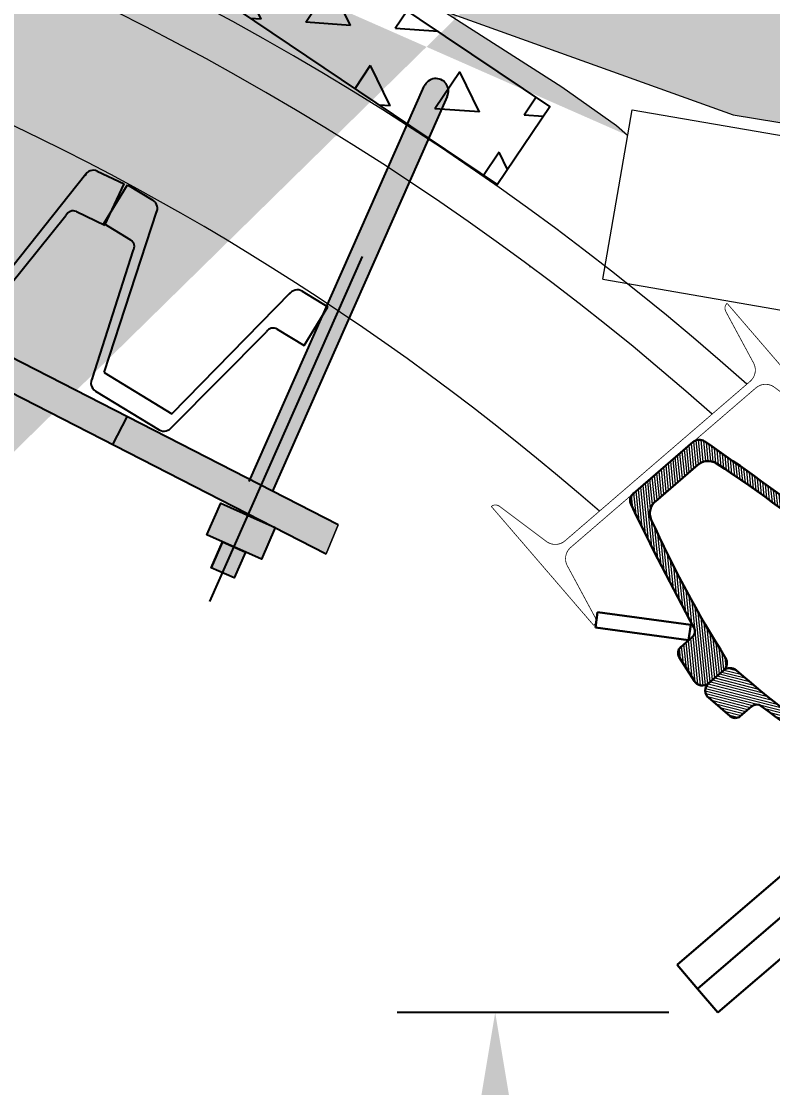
# Model space of a CAD drawing. Header units: millimetres. Extents: x -46762 to 217101, y -107409 to 31524.
# Drawn here: x 93525 to 94005, y -43097 to -42417 of the extents above; entities that cross this region are included whole.
import ezdxf

# ---------------------------------------------------------------- set-up
doc = ezdxf.new("R2010")
doc.units = ezdxf.units.MM
doc.styles.get("Standard").update_dxf_attribs({"font": 'TIMES.TTF'})
doc.dimstyles.new('ISO-25', dxfattribs={"dimscale": 50, "dimtxt": 2.5, "dimasz": 2.5, "dimexe": 1.25, "dimexo": 0.625, "dimtad": 1, "dimdec": 0, "dimtxsty": 'Standard', "dimcen": 2.5, "dimadec": 0, "dimazin": 0, "dimtfac": 1, "dimtdec": 0, "dimtmove": 0, "dimatfit": 3, "dimfxl": 1, "dimarcsym": 0})
pattern_1 = [(49.99999999999999, (0, 0), (1.82184668996004, -0.1593908553890309), [0.1905, -2.0955]), (355, (0, 0), (-0.3524282597566699, 1.9105664288218), [0.1524, -1.6764]), (100.451, (0.15182, -0.0132825), (1.469425016659592, 1.751166878202919), [0.1619, -1.7809]), (46.18420000000001, (0, 0.508), (2.710790408921299, -0.4204232793272715), [0.28575, -3.14325]), (96.6356, (0.225899, 0.472965), (2.374042344662371, 2.474255558900492), [0.24285, -2.67135]), (351.1840000000001, (0, 0.508), (2.374046058139339, 2.474251178605977), [0.2286, -2.5146]), (21, (0.254, 0.381), (1.516148798353833, -1.022655185167625), [0.1905, -2.0955]), (326.0000000000001, (0.254, 0.381), (0.6180202834764708, 1.841879661223193), [0.1524, -1.6764]), (71.4514, (0.380345, 0.295779), (2.134164907701245, 0.8192285771605745), [0.1619, -1.7809]), (37.50000000000001, (0, 0), (0.03088603250591817, 0.8455503887315311), [0, -1.65608, 0, -1.7018, 0, -1.68275]), (7.499999999999999, (0, 0), (0.6681966251030574, 1.001805748181195), [0, -0.9702799999999999, 0, -1.61798, 0, -0.6413500000000001]), (327.5, (-0.5664199999999999, 0), (1.355905951668714, -0.05728743992673458), [0, -0.635, 0, -1.9812, 0, -2.6289]), (317.5, (-0.82042, 0), (1.48129181386018, 0.2542649103333302), [0, -0.8255, 0, -1.31572, 0, -1.8669])]
pattern_2 = [(130, (128494.4827682628, 0), (-1.82184668996004, -0.1593908553890309), [0.1905, -2.0955]), (185, (128494.4827682628, 0), (0.3524282597566699, 1.9105664288218), [0.1524, -1.6764]), (79.549, (128494.3309482628, -0.0132825), (-1.469425016659592, 1.751166878202919), [0.1619, -1.7809]), (133.8158, (128494.4827682628, 0.508), (-2.710790408921299, -0.4204232793272715), [0.28575, -3.14325]), (83.3644, (128494.2568692628, 0.472965), (-2.374042344662371, 2.474255558900492), [0.24285, -2.67135]), (188.8159999999999, (128494.4827682628, 0.508), (-2.374046058139339, 2.474251178605977), [0.2286, -2.5146]), (159, (128494.2287682628, 0.381), (-1.516148798353833, -1.022655185167625), [0.1905, -2.0955]), (214, (128494.2287682628, 0.381), (-0.6180202834764708, 1.841879661223193), [0.1524, -1.6764]), (108.5486, (128494.1024232628, 0.295779), (-2.134164907701245, 0.8192285771605745), [0.1619, -1.7809]), (142.5, (128494.4827682628, 0), (-0.03088603250591817, 0.8455503887315311), [0, -1.65608, 0, -1.7018, 0, -1.68275]), (172.5, (128494.4827682628, 0), (-0.6681966251030574, 1.001805748181195), [0, -0.9702799999999999, 0, -1.61798, 0, -0.6413500000000001]), (212.5, (128495.0491882628, 0), (-1.355905951668714, -0.05728743992673458), [0, -0.635, 0, -1.9812, 0, -2.6289]), (222.5, (128495.3031882628, 0), (-1.48129181386018, 0.2542649103333302), [0, -0.8255, 0, -1.31572, 0, -1.8669])]

# ---------------------------------------------------------------- blocks, each defined once
blk = doc.blocks.new('затяж')
h = blk.add_hatch()
h.set_pattern_fill('TRIANG', scale=6, style=0)
h.set_pattern_definition([(59.99999999999999, (-60928.14965484699, 7032.150187674619), (-28.5749897581405, 49.49334591314033), [28.575, -28.575]), (120, (-60928.14965484699, 7032.150187674619), (-57.14998975814051, 5.913140350699564e-06), [28.57499999999999, -28.57499999999999]), (0, (-60942.43715484699, 7056.896887674618), (28.575, 49.49334), [28.575, -28.575])])
h.paths.add_polyline_path([(59094.13031474774, -5736.145065864868), (59094.13031474774, -5936.145065864868), (59034.13031474774, -5936.145065864868), (59034.13031474774, -5736.145065864868)])
at = {"color": 7}
blk.add_lwpolyline([(59094.13031474774, -5736.145065864868), (59094.13031474774, -5936.145065864868), (59034.13031474774, -5936.145065864868), (59034.13031474774, -5736.145065864868), (59094.13031474774, -5736.145065864868)], dxfattribs=at)
blk = doc.blocks.new('сопр')
at = {"lineweight": 0}
h = blk.add_hatch(dxfattribs=at)
h.set_pattern_fill('AR-CONC', scale=0.01, style=0)
h.set_pattern_definition(pattern_1)
edge = h.paths.add_edge_path()
edge.add_arc((64201.92335489833, -2667.571534069697), 8.299528506652026, 92.51439684783877, 152.5514570375888)
edge.add_line((64194.55814440739, -2663.74585140423), (64204.30368661218, -2668.748662409661))
edge.add_line((64204.3036866122, -2668.74866240967), (64201.55925110142, -2659.279996099849))
h = blk.add_hatch(dxfattribs=at)
h.set_pattern_fill('AR-CONC', scale=0.01, style=0)
h.set_pattern_definition(pattern_2)
edge = h.paths.add_edge_path()
edge.add_arc((64292.55941336449, -2667.571534069697), 8.299528506652026, 27.44854296256722, 87.48560315253587)
edge.add_line((64292.92351716141, -2659.279996099849), (64290.17908165063, -2668.74866240967))
edge.add_line((64290.17908165064, -2668.748662409661), (64299.92462385543, -2663.74585140423))
h = blk.add_hatch(dxfattribs=at)
h.set_pattern_fill('AR-CONC', scale=0.01, style=0)
h.set_pattern_definition(pattern_1)
edge = h.paths.add_edge_path()
edge.add_arc((64172.05259409266, -2720.321251224428), 5.847362539310585, 146.8480983274942, 199.2510510962566)
edge.add_line((64166.53219868802, -2722.249173225576), (64177.14180799063, -2722.249173225576))
edge.add_line((64177.14180799063, -2722.249173225576), (64167.15704368727, -2717.12355910441))
h = blk.add_hatch(dxfattribs=at)
h.set_pattern_fill('AR-CONC', scale=0.01, style=0)
h.set_pattern_definition(pattern_2)
edge = h.paths.add_edge_path()
edge.add_arc((64322.43017417016, -2720.321251224428), 5.847362539310585, 340.7489489036842, 393.1519016726917)
edge.add_line((64327.32572457555, -2717.12355910441), (64317.34096027219, -2722.249173225576))
edge.add_line((64317.34096027219, -2722.249173225576), (64327.95056957481, -2722.249173225576))
at = {"color": 7, "lineweight": 0}
for p, q in [((64208.83042515846, -2509.322464501332), (64232.18288210293, -2476.031672502046)), ((64209.91696833994, -2505.009127306523), (64230.24490313667, -2476.030033128038)), ((64211.0199338806, -2500.672378727457), (64228.30692417039, -2476.028393754037)), ((64212.13962152954, -2496.311791447755), (64226.36894520409, -2476.02675438008)), ((64213.27634053949, -2491.926924603067), (64224.4309662378, -2476.025115006079)), ((64214.43041009516, -2487.517323170072), (64222.49298727154, -2476.023475632075)), ((64215.60215976726, -2483.082517319432), (64220.3785997788, -2476.273320698285)), ((64223.82573682001, -2490.70983352861), (64234.12086106918, -2476.033311876025)), ((64226.68535328944, -2489.397605051789), (64236.05884003548, -2476.034951249985)), ((64228.87405126838, -2489.041824454023), (64237.99681900172, -2476.036590624029)), ((64230.82110627997, -2489.030525200746), (64239.934797968, -2476.038229997997)), ((64232.75908524626, -2489.032164574677), (64241.87277693425, -2476.039869372005)), ((64234.69706421254, -2489.033803948674), (64243.81075590056, -2476.041508745966)), ((64236.6350431788, -2489.035443322682), (64245.74873486681, -2476.043148119945)), ((64238.57302214507, -2489.037082696654), (64247.68671383309, -2476.044787493942)), ((64240.51100111133, -2489.038722070658), (64249.62469279936, -2476.046426867913)), ((64242.44898007762, -2489.040361444655), (64251.56267176565, -2476.04806624191)), ((64244.38695904386, -2489.042000818634), (64253.5006507319, -2476.049705615889)), ((64246.32493801013, -2489.043640192645), (64255.43862969815, -2476.051344989901)), ((64248.26291697641, -2489.045279566642), (64257.37660866444, -2476.052984363894)), ((64250.2008959427, -2489.046918940574), (64259.31458763069, -2476.054623737873)), ((64252.13887490895, -2489.048558314618), (64261.252566597, -2476.056263111837)), ((64254.07685387519, -2489.050197688601), (64263.19054556323, -2476.057902485882)), ((64256.01483284145, -2489.051837062605), (64265.12852452948, -2476.05954185986)), ((64257.95281180775, -2489.053476436566), (64267.06650349576, -2476.061181233854)), ((64259.89079077405, -2489.055115810523), (64269.00448246206, -2476.062820607789)), ((64261.82876974027, -2489.056755184582), (64270.94246142832, -2476.064459981797)), ((64263.76674870661, -2489.058394558491), (64272.86683024705, -2476.085501707901)), ((64265.69152166983, -2489.078860144309), (64274.53806187717, -2476.467410708559)), ((64267.44367666454, -2489.345406427223), (64275.93857167849, -2477.235255292508)), ((64269.01447022379, -2489.870497917629), (64277.09328241931, -2478.353506063533)), ((64270.42967823002, -2490.617389036874), (64277.96522351312, -2479.874867544724)), ((64271.6987625599, -2491.57259112431), (64278.52630415494, -2481.839385421452)), ((64272.81930076845, -2492.739557568653), (64279.05629061024, -2483.848230543899)), ((64273.77591977173, -2494.140203928488), (64279.58461644021, -2485.859443020265)), ((64274.53241380121, -2495.826144417988), (64280.11127715809, -2487.873029246934)), ((64275.10841437519, -2497.76939274016), (64280.63626825111, -2489.888995657147)), ((64275.67289567565, -2499.72906270649), (64281.15958518047, -2491.907348721368)), ((64276.23321569052, -2501.694664917726), (64281.681223381, -2493.928094947587)), ((64206.70545198504, -2517.880549697507), (64218.28340337292, -2501.375255528757)), ((64207.76001368534, -2513.61280465778), (64219.64522715675, -2496.669483854963)), ((64276.78934635415, -2503.666239383634), (64282.20117826091, -2495.951240881674)), ((64277.34125918686, -2505.643826704312), (64282.71944520182, -2497.976793107657)), ((64277.8889252864, -2507.627468082224), (64283.23601955827, -2500.004758247931)), ((64278.43231531944, -2509.617205334354), (64283.75089665764, -2502.03514296365)), ((64205.66646647466, -2522.126089634847), (64216.97745978484, -2506.001365521664)), ((64278.97139951273, -2511.613080904808), (64284.26407179997, -2504.067953955091)), ((64279.50614764412, -2513.615137877776), (64284.77554025758, -2506.103197961816)), ((64280.0365290332, -2515.623419990596), (64285.28529727503, -2508.140881763175)), ((64203.63416941204, -2530.552057635163), (64214.52136332104, -2515.031493407485)), ((64204.64279158034, -2526.349803066427), (64215.72436633819, -2510.552133417979)), ((64280.56251253169, -2517.637971647579), (64285.7933380688, -2510.181012178422)), ((64280.56251253169, -2517.637971647579), (64285.79333806875, -2510.181012178447)), ((64281.12699383216, -2519.597641613906), (64286.29965782697, -2512.223596067306)), ((64281.68731384703, -2521.563243825145), (64286.80425170931, -2514.268640330043)), ((64202.64034945476, -2534.733210470215), (64213.36592867279, -2519.443040888971)), ((64282.11375697733, -2523.719698224966), (64287.30711484663, -2516.316151907933)), ((64282.62182772707, -2525.75978593561), (64287.80824234084, -2518.366137783712)), ((64283.12533747568, -2527.806375717522), (64288.30762926461, -2520.418604981653)), ((64283.62425205261, -2529.859516283537), (64288.80527066111, -2522.473560568022)), ((64200.69614924626, -2543.033589370742), (64211.18870190316, -2528.075617758888)), ((64201.66108827573, -2538.893608604376), (64212.25575021143, -2523.790072062453)), ((64284.11853674494, -2531.919257119753), (64289.30116154383, -2524.531011651612)), ((64284.60815628537, -2533.985648502505), (64289.79529689629, -2526.590965383737)), ((64285.09307484012, -2536.058741515739), (64290.2876716718, -2528.653428958885)), ((64199.74530227773, -2547.153480779023), (64210.16282347769, -2532.302472500072)), ((64285.57325599628, -2538.138588068901), (64290.77828079323, -2530.718409614914)), ((64285.57325599628, -2538.138588068905), (64290.77828079323, -2530.718409614907)), ((64286.04866274883, -2540.225240915603), (64291.26711915272, -2532.78591463347)), ((64286.5192574874, -2542.318753672542), (64291.75418161145, -2534.855951340396)), ((64197.88499537467, -2555.334263073997), (64208.22746075463, -2540.590252859467)), ((64198.8083235704, -2551.253601873603), (64209.17630282971, -2536.473219586842)), ((64286.98500198238, -2544.419180838922), (64292.23946299937, -2536.928527105923)), ((64287.44585737096, -2546.526577816883), (64292.72295811495, -2539.003649345301)), ((64287.90178414244, -2548.641000932032), (64293.20466172495, -2541.081325518979)), ((64288.35274212332, -2550.762507454954), (64293.68456856401, -2543.161563133046)), ((64196.07844841671, -2563.438406274679), (64206.436681886, -2548.671917389744)), ((64196.97510576357, -2559.39576649895), (64207.31473765058, -2544.655795654857)), ((64288.79869046177, -2552.891155623085), (64294.16267333461, -2545.244369739652)), ((64289.23958761182, -2555.027004663676), (64294.63897070655, -2547.329752937312)), ((64289.67539131684, -2557.170114816894), (64295.11345531688, -2549.417720371446)), ((64174.66521371621, -2596.729065256339), (64205.59193958416, -2552.640548123512)), ((64175.82573359452, -2597.839034638026), (64204.77924561915, -2556.563491394176)), ((64290.10605859267, -2559.320547360014), (64295.58612176948, -2551.508279734579)), ((64290.53154571016, -2561.47836463249), (64296.05696463486, -2553.60143876688)), ((64290.95180817722, -2563.643630061291), (64296.52597844983, -2555.697205256572)), ((64291.47070884471, -2557.375129462405), (64295.58612176947, -2551.508279734553)), ((64177.23195472144, -2598.59873727131), (64203.99741565247, -2560.442435570843)), ((64291.36680072027, -2565.816408187588), (64296.99315771722, -2557.795587040357)), ((64291.77647726495, -2567.996764693959), (64297.45849690563, -2559.896592003653)), ((64292.18079091665, -2570.184766432543), (64297.92199044905, -2562.00022808119)), ((64173.35585679264, -2593.0668918345), (64189.53962826166, -2569.995633378909)), ((64173.78571116272, -2595.218483239663), (64191.53824229593, -2569.910832621954)), ((64173.78635716673, -2589.688796044738), (64187.60164929539, -2569.993994004937)), ((64174.31628008717, -2586.16896547658), (64185.66367032911, -2569.992354630966)), ((64174.84620300763, -2582.649134908319), (64183.72569136282, -2569.990715257005)), ((64175.37612592802, -2579.129304340204), (64181.78771239655, -2569.989075883001)), ((64175.90604884851, -2575.609473771936), (64179.72212713241, -2570.169349475629)), ((64178.91030360347, -2598.970500061052), (64203.24533906626, -2564.278963927893)), ((64180.83695906287, -2598.98828199823), (64202.52197267347, -2568.074563611815)), ((64292.57969393978, -2572.380481454147), (64298.38363274666, -2564.106503257492)), ((64292.97313773694, -2574.583979038282), (64298.84352919209, -2566.21526728549)), ((64293.36107282706, -2576.795329724158), (64299.58956543814, -2567.916116180288)), ((64293.74344882305, -2579.014605342614), (64300.70786565124, -2569.086273065848)), ((64294.12021440842, -2581.241879049398), (64302.12386914836, -2569.832030149319)), ((64294.49131731341, -2583.477225359155), (64303.88038727157, -2570.092356444184)), ((64294.85670429024, -2585.720720180925), (64305.81836623779, -2570.093995818243)), ((64295.21632108732, -2587.972440854686), (64307.75634520407, -2570.095635192236)), ((64295.57011242285, -2590.232466189002), (64309.69432417032, -2570.097274566215)), ((64295.91802195737, -2592.500876500275), (64311.63230313662, -2570.098913940179)), ((64296.30016977551, -2594.720477404459), (64313.56399376762, -2570.109517838217)), ((64182.77493802915, -2598.989921372202), (64201.82633510215, -2571.830633646685)), ((64184.71291699538, -2598.991560746246), (64201.15750176807, -2575.548492101094)), ((64297.06555065016, -2596.393748986586), (64315.22693094186, -2570.50325124801)), ((64298.14253608903, -2597.622803381673), (64316.57024684055, -2571.352630306916)), ((64299.46935254171, -2598.495703718316), (64317.61014108813, -2572.634561156821)), ((64301.05253021548, -2599.003140664605), (64318.22784535275, -2574.518357538076)), ((64302.92963393783, -2599.091562559501), (64318.56724435445, -2576.798900293441)), ((64186.65089596174, -2598.993200120189), (64200.51460036218, -2579.229382521375)), ((64188.58887492799, -2598.994839494168), (64199.89680678886, -2582.874479721442)), ((64304.86761290415, -2599.093201933429), (64318.9066433562, -2579.079443048762)), ((64306.80559187041, -2599.094841307367), (64319.24604235789, -2581.359985804098)), ((64308.74357083662, -2599.096480681394), (64319.58544135963, -2583.640528559419)), ((64190.5268538943, -2598.996478868128), (64199.30334150272, -2586.484895005608)), ((64192.46889934685, -2598.992321141224), (64198.73346619539, -2590.06168089142)), ((64310.68154980291, -2599.098120055394), (64319.92484036136, -2585.921071314777)), ((64312.6195287692, -2599.099759429355), (64320.26423936309, -2588.201614070138)), ((64314.55750773545, -2599.101398803334), (64320.60363836482, -2590.482156825456)), ((64194.82471437321, -2598.398301848603), (64198.18648079348, -2593.605835389324)), ((64316.6793944162, -2598.840863045923), (64320.92156666183, -2592.793307784799)), ((64173.77920641396, -2602.90804145296), (64191.48889569926, -2628.245690240521)), ((64174.66126336664, -2601.398949571481), (64205.51335437242, -2645.539726615825)), ((64175.82365947079, -2600.290945187771), (64204.70729855319, -2641.615414013129)), ((64177.23116387752, -2599.533622737868), (64203.93203224877, -2637.735152658322)), ((64178.91013931837, -2599.164699971854), (64203.18644752156, -2633.897357400354)), ((64180.83682210417, -2599.150177647651), (64202.46950370206, -2630.100539329931)), ((64182.77480107044, -2599.151817021626), (64201.78022178658, -2626.343297764623)), ((64184.71278003672, -2599.153456395597), (64201.1176794222, -2622.624313073484)), ((64186.65075900297, -2599.155095769569), (64200.48100640495, -2618.942340236186)), ((64188.58873796926, -2599.15673514357), (64199.86938062809, -2615.296203046317)), ((64190.52671693556, -2599.158374517592), (64199.28202442743, -2611.684788882187)), ((64192.46875257431, -2599.165817863657), (64198.71820127632, -2608.107043978744)), ((64194.82355924066, -2599.763821956378), (64198.17721279087, -2604.561969142451)), ((64296.29264714495, -2603.613321140703), (64313.51480867768, -2628.253453062232)), ((64297.06085782616, -2601.941346850865), (64315.17840960667, -2627.862533637926)), ((64298.13992108287, -2600.714116297404), (64316.52316059564, -2627.015428468883)), ((64299.46821244108, -2599.843461966379), (64317.56522217522, -2625.735258788001)), ((64301.05224634865, -2599.338704223883), (64318.18611263568, -2623.852510161414)), ((64302.92949697917, -2599.253458208848), (64318.5293694596, -2621.572544877879)), ((64304.86747594543, -2599.255097582824), (64318.87262628352, -2619.292579594316)), ((64306.80545491169, -2599.256736956799), (64319.21588310745, -2617.01261431081)), ((64308.74343387799, -2599.258376330821), (64319.55913993137, -2614.732649027272)), ((64310.68141284426, -2599.260015704789), (64319.9023967553, -2612.452683743737)), ((64312.61939181053, -2599.261655078764), (64320.24565357917, -2610.172718460126)), ((64314.55737077681, -2599.263294452736), (64320.58891040313, -2607.892753176609)), ((64316.67881363411, -2599.527419721406), (64320.91074833809, -2605.582143409301)), ((64173.34571251898, -2605.058902539524), (64189.49042799578, -2628.157508276563)), ((64173.77049709016, -2608.437721835096), (64187.55244902951, -2628.155868902559)), ((64295.197383427, -2610.359514338343), (64307.70714493826, -2628.257510089807)), ((64295.55499785205, -2608.10009079603), (64309.64512390453, -2628.259149463811)), ((64295.90674467049, -2605.832272337648), (64311.5831028708, -2628.260788837779)), ((64174.29446427058, -2611.958443909352), (64185.61447006322, -2628.154229528533)), ((64174.81843145099, -2615.479165983583), (64183.67649109697, -2628.152590154587)), ((64294.08989129937, -2617.08821207656), (64302.07423096825, -2628.511585523265)), ((64294.46477551618, -2614.853496811804), (64303.83118700569, -2628.254231341813)), ((64294.83395759893, -2612.610623376277), (64305.76916597198, -2628.255870715835)), ((64175.34239863139, -2618.999888057846), (64181.7385121307, -2628.150950780644)), ((64175.86636581183, -2622.520610132127), (64179.67323481413, -2627.967182808035)), ((64292.93155218411, -2623.744161891595), (64298.78777673642, -2632.122793415685)), ((64293.32322796528, -2621.533470693761), (64299.53668947262, -2630.423209124074)), ((64293.70935806784, -2619.314845169538), (64300.65696779919, -2629.254945893514)), ((64291.72374892794, -2630.329342253357), (64297.39205626, -2638.439116405032)), ((64292.13176374457, -2628.142027679187), (64297.85910815067, -2636.336267493902)), ((64292.53438099001, -2625.946990679156), (64298.32431326309, -2634.230776355795)), ((64196.01814504261, -2634.72578863665), (64206.35138118687, -2649.509780836874)), ((64290.46779108059, -2636.845626763854), (64295.97987561824, -2644.731889467414)), ((64290.89171622363, -2634.681075449771), (64296.45243445846, -2642.636919472279)), ((64291.31038416043, -2632.509002533065), (64296.92316317841, -2640.539331083102)), ((64196.9079616164, -2638.769939625374), (64207.22264106929, -2653.527382351993)), ((64197.81097852124, -2642.83297662314), (64208.1284846292, -2657.594463508427)), ((64289.16492017803, -2643.294791716417), (64294.55127304554, -2651.001167305742)), ((64289.60434905363, -2641.152421939474), (64295.02928947855, -2648.914005610757)), ((64290.03865389567, -2639.002721093031), (64295.5054921416, -2646.82424891445)), ((64198.72740157968, -2646.915194104899), (64209.07035999496, -2661.713096175834)), ((64199.65744220716, -2651.016894547451), (64210.04982300459, -2665.885506326555)), ((64287.35681116268, -2651.792171697431), (64292.62117678118, -2659.324017399646)), ((64287.81631454216, -2649.678522962404), (64293.10639479239, -2657.247159163715)), ((64288.2708611221, -2647.557782423377), (64293.58982036882, -2655.167736451225)), ((64288.72041014933, -2645.429891773834), (64294.07144822563, -2653.085741701063)), ((64200.60131762786, -2655.138388738247), (64211.06854881038, -2670.114090638395)), ((64285.94895770155, -2658.091135754006), (64291.15482050522, -2665.539280169807)), ((64286.42309365019, -2655.998422163164), (64291.64538443278, -2663.470070456042)), ((64286.89239106024, -2653.89878596687), (64292.13417158774, -2661.398318673957)), ((64201.55925110142, -2659.279996099849), (64212.12834514451, -2674.401435474232)), ((64202.53147216121, -2663.442045030763), (64213.23116754663, -2678.750338668331)), ((64284.49789692272, -2664.328282134236), (64289.67251950726, -2671.731730469393)), ((64284.98632212016, -2662.256012491413), (64290.1683829315, -2669.670102864118)), ((64285.47002135166, -2660.176981303379), (64290.66248496265, -2667.60595519434)), ((64203.51821686477, -2667.6248732639), (64214.37913691969, -2683.163834644223)), ((64204.51972805747, -2671.828828243557), (64215.57455986585, -2687.645223509098)), ((64283.00462590929, -2670.505037387058), (64288.17441137344, -2677.901565145818)), ((64283.50701335257, -2668.452743841837), (64288.67552870881, -2675.847454428789)), ((64284.00478208445, -2666.393842202866), (64289.17489975491, -2673.79084525663)), ((64205.53625564973, -2676.054267522086), (64216.81995235922, -2692.198104923449)), ((64280.94957355818, -2678.649110011302), (64286.1525781855, -2686.093165170259)), ((64281.47009490885, -2676.622761053222), (64286.66063122841, -2684.048977525195)), ((64281.9861328641, -2674.589997600957), (64287.16695770309, -2682.002319640374)), ((64282.49765438376, -2672.550772383205), (64287.67155272325, -2679.953184524784)), ((64206.56805690927, -2680.301559178231), (64218.11806745185, -2696.826417740453)), ((64207.61539676897, -2684.571082257335), (64219.47192788564, -2701.534486664594)), ((64279.3614319878, -2684.690131835319), (64284.61810807784, -2692.210975957081)), ((64279.89521030493, -2682.682749915799), (64285.13131179575, -2690.174157498019)), ((64280.42460134489, -2680.669091020682), (64285.64280343172, -2688.134889525038)), ((64208.67854815153, -2688.863227236059), (64231.97464904836, -2722.193480135189)), ((64277.18306046501, -2692.657768960784), (64282.54826740759, -2700.333890602069)), ((64277.73408177978, -2690.67505698387), (64283.06827201237, -2698.306802324078)), ((64278.28083734742, -2688.686241907093), (64283.58658345606, -2696.277291602601)), ((64278.82329746652, -2686.691281235959), (64284.10319704997, -2694.245351729456)), ((64209.75779231216, -2693.178396512511), (64230.0366700821, -2722.191840761214)), ((64210.85341920018, -2697.517004923659), (64228.0986911158, -2722.190201387191)), ((64275.50469252146, -2698.569701893488), (64280.97814110456, -2706.400687272253)), ((64276.06833721411, -2696.605050465812), (64281.50319733291, -2704.380826465145)), ((64276.62780266562, -2694.634419704351), (64282.02657430305, -2702.358563105714)), ((64211.9657278414, -2701.879480292446), (64226.16071214956, -2722.188562013271)), ((64213.09502674211, -2706.266264005721), (64224.22273318326, -2722.186922639245)), ((64272.6392765885, -2705.554369205976), (64278.86121482548, -2714.456235483067)), ((64273.5982638897, -2704.155343295792), (64279.3929425442, -2712.445919726553)), ((64274.35760917505, -2702.470685085693), (64279.92300916918, -2710.433227406003)), ((64274.93689658554, -2700.528414044507), (64280.45141019858, -2708.418152080598)), ((64214.24163431689, -2710.677811626218), (64222.28475421703, -2722.185283265229)), ((64223.64234878233, -2707.501201171784), (64233.91262801464, -2722.195119509186)), ((64226.49974108743, -2708.818265785296), (64235.85060698094, -2722.196758883183)), ((64228.68783401287, -2709.177748797971), (64237.78858594719, -2722.198398257162)), ((64230.63486712176, -2709.192342136412), (64239.72656491346, -2722.20003763113)), ((64232.57284608801, -2709.193981510391), (64241.66454387975, -2722.201677005127)), ((64234.51082505428, -2709.195620884359), (64243.60252284605, -2722.203316379153)), ((64236.4488040205, -2709.197260258377), (64245.54050181223, -2722.204955753121)), ((64238.3867829868, -2709.198899632407), (64247.47848077854, -2722.206595127143)), ((64240.32476195304, -2709.200539006324), (64249.4164597448, -2722.208234501119)), ((64242.26274091934, -2709.202178380347), (64251.35443871108, -2722.20987387509)), ((64244.20071988561, -2709.203817754318), (64253.29241767737, -2722.211513249087)), ((64246.13869885189, -2709.205457128319), (64255.23039664363, -2722.213152623062)), ((64248.07667781819, -2709.207096502341), (64257.16837560992, -2722.214791997085)), ((64250.01465678444, -2709.208735876291), (64259.10635457617, -2722.216431371031)), ((64251.95263575074, -2709.210375250281), (64261.04433354247, -2722.218070745024)), ((64253.890614717, -2709.212014624256), (64262.98231250874, -2722.219710119029)), ((64255.82859368323, -2709.213653998278), (64264.92029147496, -2722.221349493018)), ((64257.76657264951, -2709.215293372301), (64266.85827044123, -2722.222988867023)), ((64259.70455161578, -2709.216932746247), (64268.79624940752, -2722.224628241016)), ((64261.64253058204, -2709.218572120222), (64270.73422837377, -2722.226267614966)), ((64263.58050954833, -2709.220211494219), (64272.65863003804, -2722.2084816391)), ((64265.50531438171, -2709.203002341441), (64274.33050540579, -2721.829400639526)), ((64267.25791782275, -2708.939420802952), (64275.73231227221, -2721.06392659121)), ((64268.82959750421, -2708.416987592696), (64276.8889132603, -2719.947631005263)), ((64270.24606710421, -2707.672491845442), (64277.76342700424, -2718.427746886238)), ((64271.51676566526, -2706.719438210523), (64278.32783048905, -2716.464181079482)), ((64215.40587934093, -2715.114593540187), (64220.17079244525, -2721.931861353045))]:
    blk.add_line(p, q, dxfattribs=at)
at = {"color": 7, "lineweight": 30}
for p, q in [((64222.09819664234, -2476.023141671016), (64272.3845716205, -2476.065679890722)), ((64229.38274504166, -2489.029308463028), (64265.07802932488, -2489.059503796183)), ((64155.36193568532, -2518.464363526455), (64147.87425642599, -2525.092686037411)), ((64195.1318707511, -2563.390439082454), (64155.36193568532, -2518.464363526455)), ((64299.35089751174, -2563.390439082454), (64339.12083257752, -2518.464363526455)), ((64339.12083257752, -2518.464363526455), (64346.60851183685, -2525.092686037411)), ((64147.87425642599, -2525.092686037411), (64187.64419149177, -2570.01876159341)), ((64346.60851183685, -2525.092686037411), (64306.83857677106, -2570.01876159341)), ((64187.64419149177, -2570.01876159341), (64195.1318707511, -2563.390439082454)), ((64306.83857677106, -2570.01876159341), (64299.35089751174, -2563.390439082454)), ((64181.05909657504, -2569.988459532695), (64190.61219260925, -2569.996540681866)), ((64303.71154286492, -2570.092213615433), (64313.26463889913, -2570.100294764594)), ((64173.40079129269, -2592.249784628119), (64176.12658905511, -2574.14461137219)), ((64320.88527067498, -2592.374544608916), (64318.19010782603, -2574.26478565767)), ((64179.35011276685, -2599.148920011248), (64192.20499097417, -2599.159794202009)), ((64179.35024971535, -2598.987024361908), (64192.20512792267, -2598.997898552669)), ((64302.06940729574, -2599.252730642183), (64314.92428550306, -2599.263604832948)), ((64302.06954424424, -2599.090834992858), (64314.92442245162, -2599.101709183597)), ((64173.3892645434, -2605.876084585681), (64176.08442739242, -2623.985843537288)), ((64320.87374392574, -2606.000844566959), (64318.14794616343, -2624.106017822494)), ((64181.00989631934, -2628.150334430244), (64190.56299235349, -2628.158415579419)), ((64303.66234260928, -2628.254088512964), (64313.21543864343, -2628.262169662139)), ((64194.55814440739, -2663.74585140423), (64167.15704368727, -2717.12355910441)), ((64204.30368661218, -2668.748662409661), (64194.55814440739, -2663.74585140423)), ((64204.3036866122, -2668.74866240967), (64201.55925110142, -2659.279996099849)), ((64290.17908165063, -2668.74866240967), (64292.92351716141, -2659.279996099849)), ((64290.17908165064, -2668.748662409661), (64299.92462385543, -2663.74585140423)), ((64299.92462385543, -2663.74585140423), (64327.32572457555, -2717.12355910441)), ((64176.05332830395, -2721.690409224429), (64203.45442902408, -2668.312701524257)), ((64318.42943995887, -2721.690409224429), (64291.02833923874, -2668.312701524257)), ((64229.19650589353, -2709.191125398673), (64264.89179017681, -2709.22132073182)), ((64167.15704368727, -2717.12355910441), (64177.14180799063, -2722.249173225576)), ((64327.32572457555, -2717.12355910441), (64317.34096027219, -2722.249173225576)), ((64046.98660224275, -2722.036995163442), (64046.9696838614, -2742.036988007651)), ((64446.98717790077, -2722.689073169142), (64046.98660224275, -2722.036995163442)), ((64177.14180799063, -2722.249173225576), (64166.53219868802, -2722.249173225576)), ((64221.88996359791, -2722.184949304126), (64272.17633857614, -2722.227487523847)), ((64246.98653068482, -2722.206178976889), (64270.73422837335, -2722.226267614355)), ((64317.34096027219, -2722.249173225576), (64327.95056957481, -2722.249173225576)), ((64446.98717790078, -2722.689073169138), (64446.97025951943, -2742.689066013347)), ((64046.96968386076, -2742.036988007651), (64046.95276547941, -2762.036980851863)), ((64446.97025951878, -2742.689066013354), (64046.96968386076, -2742.036988007651)), ((64446.97025951878, -2742.68906601335), (64446.95334113744, -2762.689058857555)), ((64046.95276547943, -2762.036980851855), (64446.95360651043, -2762.375349311245))]:
    blk.add_line(p, q, dxfattribs=at)
at = {"color": 7}
blk.add_line((64270.73422837333, -2722.226267614358), (64246.98653068482, -2722.206178976885), dxfattribs=at)
at = {"color": 7, "linetype": 'Continuous', "const_width": 0.5}
for points in [[(64148.0028474494, -2423.226619102924, -0.3521042812323815), (64151.90937965901, -2426.36696446574, -0.3521042812323815)], [(64346.47992081343, -2423.226619102924, 0.3521042812323815), (64342.57338860381, -2426.36696446574, 0.3521042812323815)], [(64247.24138413141, -2470.488766060183), (64169.32056133719, -2470.488766060183, -0.3521042812323841), (64160.04254733936, -2463.030445823495), (64156.69509636147, -2447.818610163486)], [(64247.24138413141, -2470.488766060183), (64325.16220692563, -2470.488766060183, 0.3521042812323841), (64334.44022092347, -2463.030445823495), (64337.78767190135, -2447.818610163486)], [(64247.24138413141, -2476.044410780869), (64325.16220692563, -2476.044410780869, -0.3521042812323841), (64334.44022092347, -2483.502731017556), (64337.78767190135, -2498.714566677566)], [(64148.0028474494, -2523.306557738128, 0.3521042812323815), (64151.90937965901, -2520.166212375312, 0.3521042812323815)], [(64346.47992081343, -2523.306557738128, -0.3521042812323815), (64342.57338860381, -2520.166212375312, -0.3521042812323815)]]:
    blk.add_lwpolyline(points, format="xyb", dxfattribs=at)
for points in [[(64148.0028474494, -2473.266588420526), (64148.0028474494, -2423.22661910288)], [(64156.69509636147, -2447.818610163486), (64151.90937965901, -2426.070857478179)], [(64337.78767190135, -2447.818610163486), (64342.57338860381, -2426.070857478179)], [(64346.47992081343, -2473.266588420526), (64346.47992081343, -2423.22661910288)], [(64148.0028474494, -2473.266588420526), (64148.0028474494, -2523.306557738172)], [(64346.47992081343, -2473.266588420526), (64346.47992081343, -2523.306557738172)], [(64156.69509636147, -2498.714566677566), (64151.90937965901, -2520.462319362873)], [(64337.78767190135, -2498.714566677566), (64342.57338860381, -2520.462319362873)]]:
    blk.add_lwpolyline(points, dxfattribs=at)
at = {"color": 7, "linetype": 'Continuous', "lineweight": 30, "const_width": 0.5}
blk.add_lwpolyline([(64247.24138413141, -2476.044410780869), (64169.32056133719, -2476.044410780869, 0.3521042812323841), (64160.04254733936, -2483.502731017556), (64156.69509636147, -2498.714566677566)], format="xyb", dxfattribs=at)
at = {"color": 7, "lineweight": 30}
for centre, radius, start, end in [((66106.20786860578, -2984.984279080065), 1956.091849773699, 165.0531000712083, 167.6351816048644), ((64222.09312112781, -2482.023139525278), 5.999999999999967, 88.55795276308022, 165.1908510867638), ((64272.37949610599, -2482.065677745002), 5.999999999999967, 14.71221371452879, 91.34511203825247), ((62387.41651654102, -2981.83848136276), 1956.091849773699, 12.26788319689842, 14.84996472987031), ((64229.37428585079, -2499.029304885134), 9.999999999999947, 86.30292904929168, 163.4163146823902), ((64265.06957013401, -2499.059500218289), 9.999999999999947, 16.48675011903077, 93.60013575134845), ((64929.58206621752, -2704.671139233687), 739.7803755817811, 163.6302472352852, 171.3911670739528), ((63564.51487929355, -2703.516402429697), 739.7803755817811, 8.511897727422332, 16.27281756638537), ((64181.0548669796, -2574.988457743741), 4.999999999999973, 89.51427913074228, 172.5927093947519), ((64190.61642220468, -2564.996542467761), 4.999999999999973, 269.9515324010541, 348.198410721026), ((64303.7157724604, -2565.092215401295), 4.999999999999973, 191.7046540797874, 269.9515324010541), ((64313.26040930363, -2575.100292975658), 4.999999999999973, 7.310355406671456, 90.3887856705797), ((64179.3553252299, -2592.987026508647), 5.999999999999967, 169.9344177067899, 270.5455858640982), ((64192.21020343721, -2592.997900699935), 5.999999999999967, 269.9515324010541, 351.7623000267216), ((64302.07461975879, -2593.090837140124), 5.999999999999967, 188.1407647741829, 269.9515324010541), ((64314.92949796617, -2593.101711330342), 5.999999999999967, 269.3574789369144, 9.968647094513878), ((64179.34503725229, -2605.148917864495), 5.999999999999985, 89.35747893691448, 189.9686470945139), ((64192.19991545963, -2605.159792054757), 5.999999999999985, 8.140764774182939, 89.95153240105405), ((64929.75965592486, -2494.734226765155), 739.7803755817832, 188.5118977274223, 196.2728175663854), ((63564.69246900094, -2493.579489961161), 739.7803755817832, 343.6302472352853, 351.3911670739528), ((64302.0643317812, -2605.252728494936), 5.999999999999985, 89.95153240105405, 171.7623000267215), ((64314.91920998851, -2605.263602686216), 5.999999999999985, 349.9344177067899, 90.5455858640982), ((64181.01412591478, -2623.150336219198), 4.999999999999988, 187.3103554066714, 270.3887856705797), ((64313.21966823887, -2623.262171451093), 4.999999999999988, 269.5142791307423, 352.5927093947519), ((64190.55876275807, -2633.158413793542), 4.999999999999988, 11.70465407978735, 89.95153240105405), ((64303.65811301384, -2633.25408672708), 4.999999999999988, 89.95153240105405, 168.198410721026), ((66106.85801867745, -2216.412147832089), 1956.091849773704, 192.2678831968984, 194.8499647298703), ((62388.06666661269, -2213.266350114769), 1956.091849773704, 345.0531000712083, 347.6351816048644), ((64201.92335489833, -2667.571534069697), 8.299528506652026, 92.51439684783877, 152.5514570375888), ((64292.55941336449, -2667.571534069697), 8.299528506652026, 27.44854296256722, 87.48560315253587), ((64229.20496508446, -2699.191128976559), 9.999999999999977, 196.4867501190308, 273.6001357513485), ((64264.90024936773, -2699.221324309685), 9.999999999999977, 266.3029290492917, 343.4163146823902), ((64172.05259409266, -2720.321251224428), 5.847362539310585, 146.8480983274942, 199.2510510962566), ((64221.89503911248, -2716.184951449864), 5.999999999999985, 194.7122137145288, 271.3451120382525), ((64272.1814140907, -2716.227489669553), 5.999999999999985, 268.5579527630803, 345.1908510867639), ((64322.43017417016, -2720.321251224428), 5.847362539310585, 340.7489489036842, 33.15190167269175)]:
    blk.add_arc(centre, radius, start, end, dxfattribs=at)
blk = doc.blocks.new('СВПУСИЛ')
for p, q in [((92889.34829006574, -42718.48972523742), (92841.87090192134, -42717.02425091516)), ((92835.68864560979, -42722.83628213483), (92813.13744283852, -42805.17972907244)), ((92839.92056259899, -42729.97024166628), (92812.07433528174, -42834.5254429917)), ((92890.49647502229, -42731.53135747064), (92839.92056259899, -42729.97024166628)), ((92895.1603212854, -42724.67198154904), (92912.59007695144, -42808.24951212644)), ((92890.49647502229, -42731.53135747064), (92911.8412693842, -42837.60492747583)), ((92807.98556257886, -42810.02308842212), (92787.99508336019, -42809.40604660222)), ((92937.42391551984, -42814.01843420598), (92917.43343630117, -42813.40139238608)), ((92806.09132797911, -42838.97843119822), (92787.10037272134, -42838.39224146931)), ((92936.52920488098, -42843.00462907307), (92917.5382496232, -42842.41843934415))]:
    blk.add_line(p, q)
at = {"color": 7}
for p, q in [((92787.99508336019, -42809.40604660222), (92787.10037272134, -42838.39224146931)), ((92937.42391551984, -42814.01843420598), (92936.52920488098, -42843.00462907307))]:
    blk.add_line(p, q, dxfattribs=at)
for centre, radius, start, end in [((92841.68578937539, -42723.02139468079), 5.999999999999999, 88.23202484565921, 178.2320248464925), ((92889.16317751977, -42724.48686900306), 5.999999999999999, 358.2320248464926, 88.23202484565921), ((92808.13982303382, -42805.02546861746), 4.999999999999999, 268.2320248456592, 358.2320248464926), ((92917.58769675612, -42808.40377258141), 4.999999999999999, 178.2320248464925, 268.2320248456592), ((92806.27644052506, -42832.98128743262), 5.999999999999999, 268.2320248456592, 358.2320248464926), ((92917.7233621692, -42836.42129557856), 5.999999999999999, 178.2320248464925, 268.2320248456592)]:
    blk.add_arc(centre, radius, start, end)
blk = doc.blocks.new('*D283')
at = {"color": 0, "lineweight": -2}
for p, q in [((93938.43112348561, -43049.39472002339), (93765.09200122609, -43049.39472002339)), ((93827.59200122609, -43174.39472002339), (93827.59200122609, -45220.3894803196)), ((94562.75748378073, -45345.3894803196), (93765.09200122609, -45345.3894803196))]:
    blk.add_line(p, q, dxfattribs=at)
at = {"color": 0, "lineweight": 15}
for points in [[(93806.75866789276, -43174.39472002339), (93848.42533455942, -43174.39472002339), (93827.59200122609, -43049.39472002339)], [(93806.75866789276, -45220.3894803196), (93848.42533455942, -45220.3894803196), (93827.59200122609, -45345.3894803196)]]:
    blk.add_solid(points, dxfattribs=at)
at = {"layer": 'Defpoints', "color": 0, "lineweight": 15}
for p in [(93969.68112348561, -43049.39472002339), (93827.59200122609, -45345.3894803196), (94594.00748378073, -45345.3894803196)]:
    blk.add_point(p, dxfattribs=at)
at = {"color": 0, "lineweight": 15, "insert": (93732.76053042582, -44197.39210017148), "char_height": 125, "attachment_point": 5, "rotation": 90}
blk.add_mtext('2500', dxfattribs=at)

msp = doc.modelspace()

# ---------------------------------------------------------------- hatches: boundary and pattern name
at = {"lineweight": 0}
h = msp.add_hatch(dxfattribs=at)
h.set_pattern_fill('JIS_WOOD', scale=100, style=0)
h.set_pattern_definition([(45, (31806.47618747782, -39409.25694076146), (-49.99999991609842, 49.99999991609842), [])])
h.paths.add_polyline_path([(94361.3663407605, -42767.22589938336), (94362.87480214612, -42791.09639285459), (93688.04889157471, -42667.11683767446), (93795.11885274567, -42304.2144186743), (93959.69429695304, -42363.38084369409), (93994.25503107428, -42369.04880575238), (93982.83775597281, -42359.25028694158), (93945.33157864967, -42332.69856919092), (93840.62769813859, -42265.53809784059), (93753.11386072857, -42212.43431653282), (93598.40174378647, -42140.58816656613), (93431.42213983957, -42078.79461271585), (93344.89846182233, -42045.9557862623), (93149.94656685874, -42007.64387970101), (93088.6131662443, -41994.50841828087), (92969.86838752267, -41979.70858998402), (92851.6601852822, -41969.73552937178), (92809.00748378073, -41968.85657079284), (92766.35478227926, -41969.73552937178), (92648.1465800388, -41979.70858998402), (92529.40180131717, -41994.50841828087), (92468.06840070274, -42007.64387970101), (92273.11650573913, -42045.9557862623), (92186.5928277219, -42078.79461271585), (92019.613223775, -42140.58816656613), (91864.9011068329, -42212.43431653282), (91777.38726942289, -42265.53809784059), (91672.68338891181, -42332.69856919092), (91635.17721158866, -42359.25028694158), (91491.40468453798, -42482.63855588168), (91461.7125823292, -42487.32388869146), (91436.70846411363, -42510.75228177328), (91424.20640500591, -42541.98967814023), (91280.02524989386, -42693.28107678912), (91286.7148774093, -42731.16660388669), (91186.37277005555, -42851.5097004359), (91070.42210817672, -43016.42380191967), (90961.16107381333, -43199.16665118372), (90878.657396823, -43386.36694674782), (90813.40139735701, -43546.16864434485), (90751.75677085656, -43738.94749101145), (90700.05523506834, -44009.23541554299), (90674.22636825498, -44343.26101829238), (90674.22636825498, -45348.55692992097), (94943.78859930651, -45348.55692992097), (94943.78859930651, -44343.26101829238), (94917.95973249312, -44009.23541554299), (94866.2581967049, -43738.94749101145), (94804.61357020447, -43546.16864434485), (94739.35757073849, -43386.36694674782), (94656.85389374814, -43199.16665118372), (94547.59285938476, -43016.42380191967), (94431.64219750593, -42851.5097004359)])
h.paths.add_polyline_path([(94656.7686650497, -45665.78941036624), (95264.00576663538, -45536.71717993473), (95264.00576663538, -45216.74460512996), (94943.78859930651, -45284.8088652051), (94943.7885993065, -44343.26101829245), (94917.95973249315, -44009.23541554308), (94866.2581967049, -43738.94749101145), (94804.61357020441, -43546.16864434476), (94739.35757073836, -43386.36694674797), (94656.8538937482, -43199.16665118383), (94547.59285938481, -43016.42380191971), (94431.64219750588, -42851.50970043589), (94361.36634076045, -42767.22589938334), (94362.87480214609, -42791.09639285459), (93688.04889157474, -42667.11683767447), (93795.11885274565, -42304.2144186743), (93959.69429695306, -42363.3808436941), (93994.2550310743, -42369.04880575238), (93982.8377559728, -42359.25028694153), (93972.86078805252, -42352.18730011825), (94051.21836285, -42365.03794615412), (94230.8225531174, -42184.76062638231), (94309.1073212062, -42197.66046862718), (94158.91229680163, -42068.76029246095), (94115.78019287999, -42038.22581704771), (93995.37073029226, -41960.99127499483), (93894.72981727074, -41899.9219264909), (93716.81088278734, -41817.29885402919), (93524.7843382484, -41746.23626710137), (93425.28210852857, -41708.4716166798), (93201.08742932044, -41664.41292413431), (93130.55401861382, -41649.30714350115), (92993.99752308396, -41632.28734095977), (92858.05809050743, -41620.81832125569), (92809.00748378073, -41619.80751888991), (92759.95687705404, -41620.81832125569), (92624.0174444775, -41632.28734095977), (92487.46094894764, -41649.30714350115), (92416.92753824106, -41664.41292413431), (92192.7328590329, -41708.4716166798), (92093.2306293131, -41746.23626710137), (91901.20408477413, -41817.29885402919), (91723.28515029073, -41899.9219264909), (91622.64423726921, -41960.99127499483), (91502.23477468148, -42038.22581704771), (91459.10267075984, -42068.76029246095), (91293.76426465157, -42210.65680174208), (91259.61834711148, -42216.04493447332), (91230.86361116357, -42242.98758651741), (91216.48624318969, -42278.91059233941), (91050.67791481083, -42452.89570078564), (91058.37098645358, -42496.46405694784), (90942.97756299676, -42634.85861797944), (90809.63430183611, -42824.50983468576), (90683.98411231823, -43034.66411133942), (90589.10488377934, -43249.94445123814), (90514.06048439344, -43433.71640347472), (90443.16916391795, -43655.41207714131), (90383.7123977615, -43966.24319035259), (90354.00920092611, -44350.37263351439), (90354.00920092611, -45665.78941036624)])
at = {"lineweight": 15}
h = msp.add_hatch(dxfattribs=at)
h.set_pattern_fill('GRAVEL', scale=10, style=0)
h.set_pattern_definition([(228.0128, (182.88, 254), (-2032.001726589601, -2286.002808951258), [34.1721, -3383.05]), (184.9697, (160.02, 228.6), (3048.004930617913, 253.9982075387458), [58.6405, -5805.4]), (132.5104, (101.6, 223.52), (2539.998151833169, -2794.002729246041), [41.34819999999999, -4093.47]), (267.2737, (2.54, 160.02), (253.9988970828173, 5079.998365336643), [53.40049999999999, -5286.639999999999]), (292.8337, (0, 106.68), (-1270.003605550191, 3048.001733005111), [52.3634, -5183.98]), (357.2737, (20.32, 58.42), (-5079.998365336643, 253.9988970828175), [53.40049999999999, -5286.639999999999]), (37.6942, (73.66000000000001, 55.88), (-3302.002086123993, -2539.997735698489), [70.61939999999998, -6991.310000000001]), (72.2553, (129.54, 99.06), (1778.00355654672, 5588.00162060364), [66.672, -6600.53]), (121.4296, (149.86, 162.56), (-2032.000523526448, 3301.996115997269), [53.5813, -5304.55]), (175.2364, (121.92, 208.28), (2793.997805305446, -253.9976162721156), [61.1713, -2997.39]), (222.3974, (60.96, 213.36), (-3048.000091723971, -2793.996365063697), [79.1078, -7831.68]), (138.8141, (254, 157.48), (-1777.998867422474, 1523.997655712401), [27.0005, -2673.06]), (171.4692, (233.68, 175.26), (3301.99495955914, -508.0012800045699), [51.36819999999999, -5085.459999999999]), (225, (182.88, 182.88), (-5.329070518200751e-14, -253.9998268700197), [35.9209, -323.289]), (203.1986, (165.1, 213.36), (1270.004282559083, 508.0022274306265), [19.3441, -1915.06]), (291.8014, (147.32, 205.74), (-254.0001781894509, 762.0004908731864), [27.3566, -1340.48]), (30.9638, (157.48, 180.34), (761.9991954808227, 508.0003958660552), [44.432, -1436.63]), (161.5651, (195.58, 203.2), (508.0002318180981, -253.9996222465077), [32.1287, -771.0899999999999]), (16.38950000000001, (0, 205.74), (2540.001401396935, 761.9984149967804), [45.00880000000001, -4455.88]), (70.3462, (43.18000000000001, 218.44), (-1015.997168867651, -2793.9960488545), [37.7599, -3738.219999999999]), (293.1986, (195.58, 254), (-508.0022274306264, 1270.004282559083), [38.688, -1895.72]), (343.6105, (210.82, 218.44), (-2540.001401396935, 761.9984149967811), [45.0088, -4455.879999999999]), (339.444, (0, 48.26000000000001), (-1270.001576425591, 507.9993836050138), [43.4035, -2126.77]), (294.7751, (40.64, 33.02), (-1269.997040362684, 2793.998702615667), [36.36719999999999, -3600.36]), (66.80140000000002, (198.12, 0), (508.0022274306268, 1270.004282559083), [38.688, -1895.72]), (17.354, (213.36, 35.56), (-3302.000178185996, -1015.998467560563), [42.57829999999999, -4215.239999999999]), (69.444, (73.66000000000001, 0), (-507.9993836050144, -1270.001576425591), [21.7018, -2148.48]), (101.3099, (182.88, 0), (-253.9987462887348, 1015.996746090262), [12.9515, -1282.2]), (165.9638, (180.34, 12.7), (762.0005354697173, -253.9995604123641), [52.3634, -994.905]), (186.0090000000001, (129.54, 25.4), (2539.996254442795, 253.9994068547858), [48.5267, -4804.139999999999]), (303.6901, (157.48, 157.48), (-254.0000871307233, 507.999509923184), [36.6324, -879.178]), (353.1572, (177.8, 127), (4318.001785664343, -508.002275165484), [63.95569999999999, -6331.599999999999]), (60.94540000000001, (241.3, 119.38), (-1015.997636582909, -1777.995761083413), [26.1508, -2588.94]), (90, (254, 142.24), (-254, 254), [15.24, -238.76]), (120.2564, (124.46, 33.02), (1015.997846683611, -1777.999103247756), [35.2867, -3493.39]), (48.01279999999999, (106.68, 63.5), (2032.001726589601, 2286.002808951258), [68.3443, -3348.88]), (0, (152.4, 114.3), (254, 254), [66.04, -187.96]), (325.3048, (218.44, 114.3), (-2539.995599095369, 1778.000169048476), [40.161, -3975.93]), (254.0546, (251.46, 91.44), (-254.0006479701474, -1016.002420320363), [36.9829, -1812.17]), (207.646, (241.3, 55.88), (-4825.998304902272, -2540.001597472339), [60.2145, -5961.25]), (175.4261, (187.96, 27.94), (-3302.000760474751, 253.9987711219462), [63.70289999999999, -6306.579999999999]), (175.4261, (187.96, 27.94), (-3302.000760474751, 253.9987711219462), [63.70289999999999, -6306.579999999999])])
edge = h.paths.add_edge_path()
edge.add_line((90716.08482150058, -45345.3894803196), (90716.08482150058, -44332.53233808861))
edge.add_line((90716.08482150058, -44332.53233808861), (90741.40723994505, -44005.05625696176))
edge.add_line((90741.40723994505, -44005.05625696176), (90792.09502012958, -43740.06809565633))
edge.add_line((90792.09502012958, -43740.06809565633), (90852.53092846335, -43551.06922637534))
edge.add_line((90852.53092846335, -43551.06922637534), (90916.50739852805, -43394.40089539786))
edge.add_line((90916.50739852805, -43394.40089539786), (90997.3933563617, -43210.87119386443))
edge.add_line((90997.3933563617, -43210.87119386443), (91104.51201750227, -43031.71153772321))
edge.add_line((91104.51201750227, -43031.71153772321), (91218.18913699134, -42870.03104607246))
edge.add_line((91218.18913699134, -42870.03104607246), (91316.56375204402, -42752.04761808303))
edge.add_line((91316.56375204402, -42752.04761808303), (91310.00529369558, -42714.90494445797))
edge.add_line((91310.00529369558, -42714.90494445797), (91451.35936733484, -42566.5800438218))
edge.add_line((91451.35936733484, -42566.5800438218), (91463.61628802867, -42535.95514542282))
edge.add_line((91463.61628802867, -42535.95514542282), (91488.13012941647, -42512.98613259751))
edge.add_line((91488.13012941647, -42512.98613259751), (91517.24003354274, -42508.39266905851))
edge.add_line((91517.24003354274, -42508.39266905851), (91658.19349143555, -42387.42377794076))
edge.add_line((91658.19349143555, -42387.42377794076), (91694.96425351709, -42361.39268210679))
edge.add_line((91694.96425351709, -42361.39268210679), (91797.61511676325, -42295.54908274372))
edge.add_line((91797.61511676325, -42295.54908274372), (91883.41299657698, -42243.48655204983))
edge.add_line((91883.41299657698, -42243.48655204983), (92035.09154259865, -42173.0491501217))
edge.add_line((92035.09154259865, -42173.0491501217), (92198.79703666424, -42112.4672345822))
edge.add_line((92198.79703666424, -42112.4672345822), (92283.62417197524, -42080.27230668657))
edge.add_line((92283.62417197524, -42080.27230668657), (92474.75348076309, -42042.71161397942))
edge.add_line((92474.75348076309, -42042.71161397942), (92534.88426567921, -42029.83371062635))
edge.add_line((92534.88426567921, -42029.83371062635), (92651.30071540628, -42015.3240750412))
edge.add_line((92651.30071540628, -42015.3240750412), (92767.19110975967, -42005.54656463704))
edge.add_line((92767.19110975967, -42005.54656463704), (92809.00748378073, -42004.68484054004))
edge.add_line((90815.74780541868, -45345.3894803196), (90815.74780541868, -44336.52939028281))
edge.add_line((90815.74780541868, -44336.52939028281), (90839.86439441342, -44024.64740825724))
edge.add_line((90839.86439441342, -44024.64740825724), (90888.13847077964, -43772.27773082349))
edge.add_line((90888.13847077964, -43772.27773082349), (90945.69647871656, -43592.27880769875))
edge.add_line((90945.69647871656, -43592.27880769875), (91006.62645020674, -43443.07087343448))
edge.add_line((91006.62645020674, -43443.07087343448), (91083.6606957626, -43268.28068149788))
edge.add_line((91083.6606957626, -43268.28068149788), (91185.67846827745, -43097.65243755386))
edge.add_line((91185.67846827745, -43097.65243755386), (91293.94239160034, -42943.67101693409))
edge.add_line((91293.94239160034, -42943.67101693409), (91387.63250117435, -42831.30584742036))
edge.add_line((91387.63250117435, -42831.30584742036), (91381.38635036629, -42795.93187253934))
edge.add_line((91381.38635036629, -42795.93187253934), (91516.00927764177, -42654.67006240966))
edge.add_line((91516.00927764177, -42654.67006240966), (91527.68253544543, -42625.50349250587))
edge.add_line((91527.68253544543, -42625.50349250587), (91551.02905105287, -42603.62824219605))
edge.add_line((91551.02905105287, -42603.62824219605), (91578.75276926835, -42599.25351501605))
edge.add_line((91578.75276926835, -42599.25351501605), (91712.9941577377, -42484.04504728486))
edge.add_line((91712.9941577377, -42484.04504728486), (91748.01393114869, -42459.25352744298))
edge.add_line((91748.01393114869, -42459.25352744298), (91845.77665804978, -42396.54533757339))
edge.add_line((91845.77665804978, -42396.54533757339), (91927.48892453907, -42346.96197500778))
edge.add_line((91927.48892453907, -42346.96197500778), (92071.94468265492, -42279.87873507623))
edge.add_line((92071.94468265492, -42279.87873507623), (92227.85467700311, -42222.18167265767))
edge.add_line((92227.85467700311, -42222.18167265767), (92308.64242491836, -42191.51983656659))
edge.add_line((92308.64242491836, -42191.51983656659), (92490.67033804965, -42155.74774827407))
edge.add_line((92490.67033804965, -42155.74774827407), (92547.93775225547, -42143.48307841399))
edge.add_line((92547.93775225547, -42143.48307841399), (92658.81056151935, -42129.66437785671))
edge.add_line((92658.81056151935, -42129.66437785671), (92769.18236566545, -42120.35246318608))
edge.add_line((92769.18236566545, -42120.35246318608), (92809.00748378073, -42119.53177356988))
edge.add_line((90716.08482150058, -45345.3894803196), (90815.74780541868, -45345.3894803196))
edge.add_line((93883.37481022491, -42335.9432681141), (93820.39985079823, -42295.54908274372))
edge.add_line((93820.39985079823, -42295.54908274372), (93734.60197098448, -42243.48655204983))
edge.add_line((93734.60197098448, -42243.48655204983), (93582.92342496284, -42173.0491501217))
edge.add_line((93582.92342496284, -42173.0491501217), (93419.21793089724, -42112.4672345822))
edge.add_line((93419.21793089724, -42112.4672345822), (93334.39079558622, -42080.27230668657))
edge.add_line((93334.39079558622, -42080.27230668657), (93143.26148679838, -42042.71161397942))
edge.add_line((93143.26148679838, -42042.71161397942), (93083.13070188227, -42029.83371062635))
edge.add_line((93083.13070188227, -42029.83371062635), (92966.71425215519, -42015.3240750412))
edge.add_line((92966.71425215519, -42015.3240750412), (92850.82385780179, -42005.54656463704))
edge.add_line((92850.82385780179, -42005.54656463704), (92809.00748378073, -42004.68484054004))
edge.add_line((93912.05985492605, -42490.08608730815), (93905.02080982376, -42484.04504728486))
edge.add_line((93905.02080982376, -42484.04504728486), (93870.00103641278, -42459.25352744298))
edge.add_line((93870.00103641278, -42459.25352744298), (93772.23830951168, -42396.54533757339))
edge.add_line((93772.23830951168, -42396.54533757339), (93690.5260430224, -42346.96197500778))
edge.add_line((93690.5260430224, -42346.96197500778), (93546.07028490654, -42279.87873507623))
edge.add_line((93546.07028490654, -42279.87873507623), (93390.16029055836, -42222.18167265767))
edge.add_line((93390.16029055836, -42222.18167265767), (93309.3725426431, -42191.51983656659))
edge.add_line((93309.3725426431, -42191.51983656659), (93127.34462951182, -42155.74774827407))
edge.add_line((93127.34462951182, -42155.74774827407), (93070.077215306, -42143.48307841399))
edge.add_line((93070.077215306, -42143.48307841399), (92959.20440604212, -42129.66437785671))
edge.add_line((92959.20440604212, -42129.66437785671), (92848.83260189602, -42120.35246318608))
edge.add_line((92848.83260189602, -42120.35246318608), (92809.00748378073, -42119.53177356988))
edge.add_line((93789.3568619946, -42408.79160316376), (93979.30883566255, -42477.08112996112))
edge.add_line((93979.30883566255, -42477.08112996112), (94561.06510808936, -42572.4891866222))
edge.add_line((94561.06510808936, -42572.4891866222), (94594.4096624545, -42590.1321006802))
edge.add_line((94594.4096624545, -42590.1321006802), (95748.68834667874, -42351.51754705433))
edge.add_line((93883.37481022491, -42335.9432681141), (93959.69429695304, -42363.38084369409))
edge.add_line((93959.69429695304, -42363.38084369409), (94541.45056937984, -42458.78890035517))
edge.add_line((94541.45056937984, -42458.78890035517), (94574.79512374499, -42476.43181441317))
edge.add_line((94574.79512374499, -42476.43181441317), (95705.2482771853, -42242.74251711455))
edge.add_line((95705.2482771853, -42242.74251711455), (95729.22437200343, -42355.5411747037))
h = msp.add_hatch(color=9)
edge = h.paths.add_edge_path()
edge.add_line((93797.04364631859, -42465.19893434033), (93685.385718337, -42717.36949341929))
edge.add_line((93685.385718337, -42717.36949341929), (93670.7557499628, -42710.89152881841))
edge.add_line((93670.7557499628, -42710.89152881841), (93782.37987097357, -42458.79732009726))
edge.add_arc((93789.7794619376, -42461.84304354465), 8.00189838437035, -24.795881545933582, 157.627591260655, ccw=False)
for points in [[(93485.93561155435, -42614.77988450843), (93333.39540517527, -42537.51809229248), (93324.28108389948, -42555.32059626474), (93476.82129027856, -42632.58238848066), (93583.63631411201, -42687.26831613544), (93592.7506353878, -42669.46581216319)], [(93687.34636584316, -42740.11055455013), (93678.43916451694, -42760.22676106464), (93643.69298962825, -42744.84159513755), (93652.60019095447, -42724.72538862303)], [(93653.75109288549, -42749.29519580063), (93668.38106125967, -42755.77316040153), (93661.0933510837, -42772.23187482249), (93646.4633827095, -42765.7539102216)]]:
    msp.add_hatch(color=9).paths.add_polyline_path(points)
msp.add_hatch(color=9, dxfattribs=at).paths.add_polyline_path([(93592.7506353878, -42669.46581216319), (93583.63631411201, -42687.26831613544), (93719.71674354494, -42756.9372096312), (93727.51843595826, -42738.46268102763)])

# ---------------------------------------------------------------- linework, layer by layer
at = {"color": 7}
for p, q in [((93670.7557499628, -42710.89152881841), (93782.37987097357, -42458.79732009726)), ((93797.04364631859, -42465.19893434033), (93685.385718337, -42717.36949341929)), ((93645.51534755625, -42787.23841588266), (93742.88349964199, -42567.3401803342)), ((93727.51843595826, -42738.46268102763), (93485.93561155435, -42614.77988450843)), ((93476.82129027856, -42632.58238848066), (93719.71674354494, -42756.9372096312)), ((93583.63631411201, -42687.26831613544), (93592.7506353878, -42669.46581216319)), ((93653.75109288549, -42749.29519580063), (93646.4633827095, -42765.7539102216)), ((93668.38106125967, -42755.77316040153), (93661.0933510837, -42772.23187482249))]:
    msp.add_line(p, q, dxfattribs=at)
at = {"color": 7, "lineweight": 15}
for p, q in [((93896.1989256203, -42581.80894663731), (93914.89304835853, -42473.70188953191)), ((93914.89304835853, -42473.70188953191), (94527.04277216097, -42579.55623778029)), ((93849.3915296587, -42573.71490330107), (93850.42206239894, -42573.89310540968)), ((93896.1989256203, -42581.8089466373), (94508.34792443589, -42687.66316951928)), ((93727.51843595826, -42738.46268102763), (93592.7506353878, -42669.46581216319)), ((93583.63631411201, -42687.26831613544), (93719.71674354494, -42756.9372096312)), ((93727.51843595825, -42738.46268102762), (93719.71674354494, -42756.9372096312)), ((93719.71674354494, -42756.9372096312), (93727.51843595826, -42738.46268102763))]:
    msp.add_line(p, q, dxfattribs=at)
at = {"color": 7, "lineweight": 0}
msp.add_lwpolyline([(93912.05985492605, -42490.08608730815), (93905.02080982376, -42484.04504728486), (93870.00103641278, -42459.25352744298), (93772.23830951168, -42396.54533757339), (93690.5260430224, -42346.96197500778), (93546.07028490654, -42279.87873507623), (93390.16029055836, -42222.18167265767), (93309.3725426431, -42191.51983656659), (93127.34462951182, -42155.74774827407), (93070.077215306, -42143.48307841399), (92959.20440604212, -42129.66437785671), (92848.83260189602, -42120.35246318608), (92809.00748378073, -42119.53177356988)], dxfattribs=at)
at = {"color": 7, "lineweight": 15}
msp.add_lwpolyline([(93789.3568619946, -42408.79160316376), (93979.30883566255, -42477.08112996112), (94561.06510808936, -42572.4891866222), (94594.4096624545, -42590.1321006802), (95748.68834667874, -42351.51754705433)], dxfattribs=at)
at = {"color": 7}
for points in [[(93669.97327839879, -42732.41797158658), (93687.34636584316, -42740.11055455013), (93678.43916451694, -42760.22676106464), (93643.69298962825, -42744.84159513755), (93652.60019095447, -42724.72538862303), (93687.34636584316, -42740.11055455013)], [(93687.34636584316, -42740.11055455013), (93678.43916451694, -42760.22676106464), (93643.69298962825, -42744.84159513755), (93652.60019095447, -42724.72538862303), (93687.34636584316, -42740.11055455013)], [(93653.75109288549, -42749.29519580063), (93668.38106125967, -42755.77316040153), (93661.0933510837, -42772.23187482249), (93646.4633827095, -42765.7539102216), (93653.75109288549, -42749.29519580063)]]:
    msp.add_lwpolyline(points, dxfattribs=at)
at = {"color": 5, "lineweight": 50}
msp.add_circle((89704.45603030844, -49454.64871210628), 15822.23402072757, dxfattribs=at)
at = {"color": 7, "lineweight": 15}
for radius, start, end in [(1773, 48.31431862776311, 140.3499999996694), (1744, 48.44108298929038, 140.3499999996694), (1650, 48.8829050039411, 124.0730355665382)]:
    msp.add_arc((92809.00748378073, -43972.81829120107), radius, start, end, dxfattribs=at)
at = {"color": 7}
msp.add_arc((93789.7794619376, -42461.84304354465), 8.00189838437035, 335.2041184540664, 157.627591260655, dxfattribs=at)

# ---------------------------------------------------------------- block references
at = {"color": 7, "lineweight": 15, "xscale": -1, "rotation": 56.08715544897678}
msp.add_blockref('затяж', (121873.0451841627, 9831.95678787597), dxfattribs=at)
at = {"color": 5, "lineweight": 15}
for p, rotation in [((161477.543513239, -118914.6888065547), 156.4076966304698), ((153277.7957014995, -125650.6962066031), 150.4267787754673)]:
    msp.add_blockref('СВПУСИЛ', p, dxfattribs=dict(at, rotation=rotation))
at = {"color": 7, "lineweight": 30, "rotation": 40.73659410654886}
msp.add_blockref('сопр', (43637.71479270927, -82752.46981635239), dxfattribs=at)

# ---------------------------------------------------------------- dimensions: what is measured, and where the dimension line sits
at = {"color": 7, "lineweight": 15}
dim = msp.add_linear_dim(base=(93827.59200122609, -45345.3894803196), p1=(93969.68112348561, -43049.39472002339), p2=(94594.00748378073, -45345.3894803196), angle=90, text='2500', dimstyle='ISO-25', dxfattribs=at)
dim.commit()
dim.dimension.update_dxf_attribs({"geometry": '*D283', "text_midpoint": (93732.76053042582, -44197.39210017148)})

doc.saveas('drawing.dxf')
